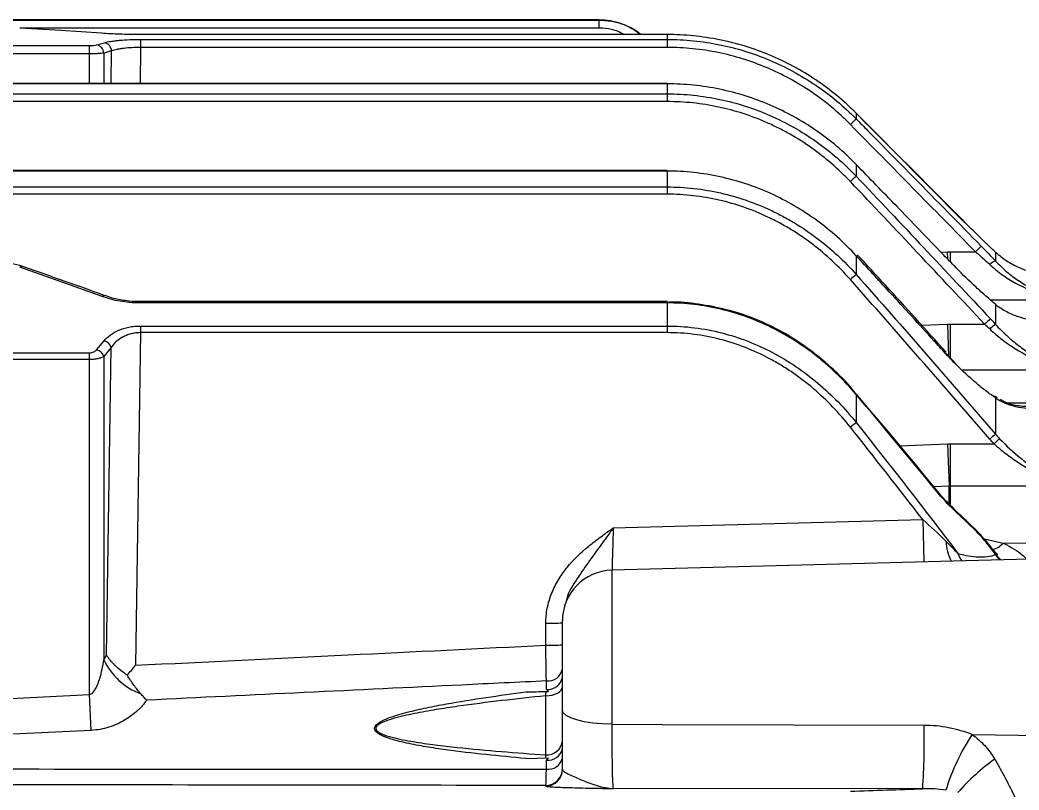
# Model space of a CAD drawing. Header units: inches. Extents: x -10.2 to 13.8, y -6.3 to 9.3.
# Drawn here: x 2.02 to 5.754, y 3.751 to 6.63 of the extents above; entities that cross this region are included whole.
import ezdxf

# ---------------------------------------------------------------- set-up
doc = ezdxf.new("R2010")
doc.units = ezdxf.units.IN
doc.header["$MEASUREMENT"] = 0

msp = doc.modelspace()

# ---------------------------------------------------------------- linework, layer by layer
at = {"color": 7, "linetype": 'Continuous', "lineweight": 25}
for p, q in [((4.185, 6.63), (0.4673, 6.63)), ((0.5246, 6.6297), (4.185, 6.6297)), ((4.185, 6.5995), (4.185, 6.63)), ((4.4384, 6.5756), (2.4652, 6.5756)), ((2.4652, 6.5756), (2.4652, 6.5754)), ((4.4384, 6.5754), (2.4652, 6.5754)), ((4.4384, 6.5756), (4.4384, 6.5274)), ((2.3061, 6.5366), (2.335, 6.545)), ((2.4703, 6.5572), (4.4384, 6.5572)), ((2.4703, 6.5572), (2.4703, 6.5274)), ((1.6008, 6.534), (2.2792, 6.534)), ((2.2792, 6.5034), (1.6008, 6.5034)), ((2.2792, 6.3922), (2.2792, 6.534)), ((2.3618, 6.5144), (2.3329, 6.5061)), ((4.4384, 6.5274), (2.4703, 6.5274)), ((4.4384, 6.3922), (-4.4384, 6.3922)), ((4.4384, 6.391), (-4.4384, 6.391)), ((4.4384, 6.3922), (4.4384, 6.3248)), ((-4.4384, 6.3537), (4.4384, 6.3537)), ((4.4384, 6.3248), (-4.4384, 6.3248)), ((5.1456, 6.2812), (5.1455, 6.2811)), ((5.5444, 5.8795), (5.1455, 6.2811)), ((5.1455, 6.2811), (5.1455, 6.2599)), ((5.1455, 6.0895), (5.1455, 6.0457)), ((4.4384, 6.0675), (-4.4384, 6.0675)), ((4.4384, 6.0649), (-4.4384, 6.0649)), ((4.4384, 6.0675), (4.4384, 5.9784)), ((-4.4384, 6.0056), (4.4384, 6.0056)), ((4.4384, 5.9784), (-4.4384, 5.9784)), ((5.5447, 5.8798), (5.5446, 5.8796)), ((5.4972, 5.7633), (5.591, 5.7633)), ((5.6663, 5.762), (5.6663, 5.7284)), ((5.1455, 5.7485), (5.1455, 5.6782)), ((5.511, 5.712), (5.5106, 5.7115)), ((5.5194, 5.7035), (5.5111, 5.7121)), ((2.3379, 5.5986), (2.3374, 5.5988)), ((4.4384, 5.577), (2.4665, 5.577)), ((4.4384, 5.572), (2.4665, 5.572)), ((4.4384, 5.577), (4.4384, 5.4608)), ((5.6663, 5.5668), (5.6663, 5.4917)), ((5.4972, 5.4925), (5.6253, 5.4925)), ((2.4697, 5.4608), (2.4509, 4.217)), ((2.4697, 5.4857), (4.4384, 5.4857)), ((2.4697, 5.4857), (2.4697, 5.4608)), ((4.4384, 5.4608), (2.4697, 5.4608)), ((2.3061, 5.3966), (2.3337, 5.4306)), ((1.6008, 5.3854), (2.2792, 5.3854)), ((2.2792, 4.1072), (2.2792, 5.3854)), ((2.3606, 5.4052), (2.3329, 5.3713)), ((2.3432, 4.2547), (2.3606, 5.4052)), ((5.4788, 5.3857), (5.4788, 5.3857)), ((5.5098, 5.3535), (5.4818, 5.3825)), ((2.2792, 5.3602), (1.6008, 5.3602)), ((2.3329, 5.3713), (2.3329, 4.2377)), ((5.5095, 5.3532), (5.5096, 5.353)), ((5.5191, 5.3435), (5.5096, 5.3531)), ((5.1455, 5.2291), (5.1455, 5.1244)), ((5.6723, 5.2173), (5.662, 5.223)), ((5.6663, 5.2167), (5.6663, 5.0812)), ((5.4862, 5.0449), (5.4928, 4.8872)), ((5.4972, 4.8179), (5.4972, 5.0451)), ((5.4972, 5.0451), (5.6605, 5.0451)), ((5.844, 4.8873), (5.4972, 4.8873)), ((4.237, 4.7307), (5.3939, 4.762)), ((5.6663, 4.6314), (5.6663, 4.6309)), ((5.844, 4.6151), (4.232, 4.5729)), ((3.985, 4.292), (3.985, 4.3743)), ((4.047, 4.0497), (4.047, 4.3829)), ((2.3329, 4.2377), (2.3432, 4.2547)), ((3.9872, 4.1271), (3.9872, 4.1585)), ((3.9107, 4.1174), (3.9949, 4.1195)), ((1.6008, 4.0738), (2.2792, 4.1072)), ((2.2858, 3.9737), (2.2792, 4.1072)), ((3.985, 3.8822), (3.985, 4.1031)), ((5.579, 3.9585), (5.844, 3.9544)), ((3.9107, 3.8686), (3.9949, 3.8707)), ((3.9872, 3.8283), (3.9872, 3.8622)), ((3.985, 3.7655), (3.985, 3.7677)), ((5.3939, 3.7554), (4.237, 3.7562))]:
    msp.add_line(p, q, dxfattribs=at)
at = {"color": 8, "linetype": 'Continuous', "lineweight": 25}
for p, q in [((4.185, 6.5995), (2.0206, 6.5995)), ((2.3329, 6.5061), (2.3329, 6.3922)), ((2.36, 6.3922), (2.3618, 6.5144)), ((2.4703, 6.5274), (2.4683, 6.3922)), ((5.4618, 5.7622), (5.4862, 5.7631)), ((5.4872, 5.7357), (5.4862, 5.7631)), ((5.4972, 5.7248), (5.4972, 5.7633)), ((2.4665, 5.577), (2.4665, 5.572)), ((5.844, 5.5823), (5.648, 5.5823)), ((5.39, 5.4887), (5.4862, 5.4923)), ((5.4862, 5.4923), (5.4908, 5.3718)), ((5.4972, 5.3658), (5.4972, 5.4925)), ((5.844, 5.3203), (5.5425, 5.3203)), ((5.7109, 5.1989), (5.844, 5.1989)), ((5.3076, 5.0374), (5.4862, 5.0449)), ((5.4928, 4.8872), (5.435, 4.8848)), ((5.4928, 4.8221), (5.4928, 4.8872)), ((5.3939, 4.762), (5.3983, 4.6034)), ((5.6233, 4.6896), (5.6951, 4.6735)), ((4.232, 4.5729), (4.232, 3.9966))]:
    msp.add_line(p, q, dxfattribs=at)
at = {"color": 7, "linetype": 'Continuous', "lineweight": 25, "flags": 128}
for points in [[(2.3246, 6.5801), (2.1721, 6.5904), (2.0195, 6.5996)], [(5.1464, 5.7496), (5.1464, 5.7495), (5.1455, 5.7485)], [(2.3267, 5.5959), (2.1739, 5.6513), (2.0195, 5.7052)], [(5.5194, 5.7035), (5.5194, 5.7034), (5.5191, 5.7028)], [(5.5191, 5.3435), (5.5194, 5.343), (5.5191, 5.3412)], [(5.1473, 5.231), (5.1471, 5.2306), (5.1455, 5.2291)], [(5.6951, 4.6735), (5.7939, 4.6751), (5.844, 4.6759)], [(3.985, 4.1031), (3.9971, 4.1037), (4.0087, 4.1057), (4.0194, 4.1088), (4.0288, 4.113), (4.0366, 4.1181), (4.0423, 4.1239), (4.0458, 4.1303), (4.047, 4.1368)], [(4.232, 3.9966), (4.1957, 3.9979), (4.1609, 4.001), (4.1289, 4.006), (4.1009, 4.0126), (4.078, 4.0206), (4.061, 4.0297), (4.0505, 4.0395), (4.047, 4.0497)], [(4.232, 3.9966), (4.4229, 3.9961), (5.3989, 3.9936)], [(2.2858, 3.9737), (1.9102, 3.9555), (1.6074, 3.9409)]]:
    msp.add_lwpolyline(points, dxfattribs=at)
at = {"color": 8, "linetype": 'Continuous', "lineweight": 25, "flags": 128}
for points in [[(5.4788, 5.3857), (5.4787, 5.3856), (5.4777, 5.3845)], [(5.5096, 5.353), (5.5098, 5.3526), (5.5094, 5.351)], [(5.4469, 4.8705), (5.4466, 4.8701), (5.4449, 4.8685)], [(5.5107, 4.8017), (5.5108, 4.8017), (5.5115, 4.7998), (5.5112, 4.797)], [(5.5412, 4.6071), (5.5364, 4.6144), (5.5256, 4.6351)], [(5.6826, 4.6108), (5.6793, 4.6144), (5.6663, 4.6309)], [(5.683, 4.6109), (5.6798, 4.6144), (5.6668, 4.6308)], [(5.6856, 4.6109), (5.6808, 4.6159), (5.6672, 4.6318)]]:
    msp.add_lwpolyline(points, dxfattribs=at)
at = {"color": 7, "linetype": 'Continuous', "lineweight": 25}
for centre, radius, start, end in [((4.185, 6.38), 0.25, 51.4878, 90), ((2.3008, 6.505), 0.0321, 1.9492, 80.6426), ((2.3299, 6.5134), 0.0319, 1.6803, 80.8391), ((5.4894, 5.8763), 0.5152, 131.8732, 135.2375), ((5.5481, 5.5846), 0.6121, 131.1285, 133.9125), ((5.9632, 5.3928), 0.5251, 131.8346, 135.1312), ((5.6763, 5.6865), 0.043, 103.4041, 137.8248), ((5.5925, 5.1356), 0.703, 129.485, 131.8404), ((6.06, 5.0357), 0.6306, 130.8831, 133.5732), ((5.7336, 5.3822), 0.1286, 121.5736, 133.956), ((2.3232, 5.3926), 0.0395, 18.7062, 74.4842), ((2.2954, 5.3584), 0.0396, 19.0849, 74.4654), ((5.6549, 5.2128), 0.012, 18.801, 55.5271), ((5.6125, 4.4965), 0.7825, 126.6405, 128.668), ((6.1223, 4.5139), 0.7279, 128.791, 131.0407), ((6.2069, 4.4806), 0.7856, 132.0024, 134.0681), ((5.675, 4.6122), 0.021, 111.7588, 114.387), ((4.237, 4.3829), 0.19, 91.5, 180), ((4.0005, 4.9677), 0.5935, 268.5046, 274.4944), ((4.0005, 4.8853), 0.5935, 268.5046, 274.4944), ((2.5595, 4.3451), 0.2508, 205.3524, 249.3694), ((3.9927, 4.2133), 0.0551, 264.2329, 350.3707), ((3.9928, 4.1818), 0.055, 264.0798, 350.1055), ((2.906, 3.9259), 2.4938, 356.078, 1.5555), ((6.2527, 3.5119), 0.8083, 146.4573, 162.8239), ((3.9896, 3.9397), 0.0577, 265.4323, 354.5525), ((3.9939, 3.916), 0.0543, 262.8232, 347.7405), ((3.9941, 3.8821), 0.0542, 262.6679, 347.4212), ((6.1471, 3.1932), 0.829, 125.7297, 138.5628), ((3.985, 3.8296), 0.062, 269.9902, 359.9902), ((3.985, 3.8275), 0.062, 269.9902, 359.9902)]:
    msp.add_arc(centre, radius, start, end, dxfattribs=at)
at = {"color": 8, "linetype": 'Continuous', "lineweight": 25}
for centre, radius, start, end in [((2.0269, 5.6976), 0.0106, 75.4991, 134.2), ((2.3346, 5.5882), 0.011, 75.2312, 135.5436), ((5.6726, 4.6923), 0.1925, 183.336, 206.6245), ((5.6303, 4.7367), 0.0905, 286.2509, 315.7166)]:
    msp.add_arc(centre, radius, start, end, dxfattribs=at)
for points, knots in [([(4.185, 6.6297), (4.2025, 6.6285), (4.2479, 6.6256), (4.3013, 6.6049), (4.3311, 6.5816), (4.3389, 6.5756)], [0, 0, 0, 0, 0.316538, 0.822669, 1, 1, 1, 1]), ([(4.2785, 6.5756), (4.2629, 6.5832), (4.2333, 6.5975), (4.2005, 6.5988), (4.185, 6.5995)], [0, 0, 0, 0, 0.527934, 1, 1, 1, 1]), ([(4.237, 4.7307), (4.2369, 4.7306), (4.2363, 4.7298), (4.235, 4.7279), (4.2319, 4.7236), (4.2246, 4.7134), (4.2105, 4.6937), (4.1658, 4.6321), (4.1107, 4.5569), (4.0645, 4.4821), (4.0596, 4.451), (4.0592, 4.4483)], [0, 0, 0, 0, 0.001626, 0.008564, 0.020277, 0.048265, 0.118905, 0.234283, 0.720679, 0.97579, 1, 1, 1, 1]), ([(4.237, 4.7307), (4.2365, 4.7139), (4.2355, 4.676), (4.234, 4.6234), (4.233, 4.5859), (4.2327, 4.5753), (4.2326, 4.5729)], [0, 0, 0, 0, 0.257701, 0.582144, 0.906417, 1, 1, 1, 1]), ([(5.6951, 4.6735), (5.6961, 4.673), (5.7238, 4.6597), (5.7596, 4.6381), (5.7781, 4.619), (5.7835, 4.6135)], [0, 0, 0, 0, 0.025565, 0.716605, 1, 1, 1, 1]), ([(5.6672, 4.6318), (5.6671, 4.6325), (5.6666, 4.6349), (5.6628, 4.6412), (5.6586, 4.6464), (5.6561, 4.6494)], [0, 0, 0, 0, 0.1390383, 0.495835, 1, 1, 1, 1])]:
    msp.add_open_spline(points, degree=3, knots=knots, dxfattribs=at)
at = {"color": 7, "linetype": 'Continuous', "lineweight": 25}
for points, knots in [([(2.4652, 6.5754), (2.4404, 6.5754), (2.4162, 6.5758), (2.3808, 6.577), (2.369, 6.5775), (2.3463, 6.5787), (2.3352, 6.5794), (2.3246, 6.5801)], [0, 0, 0, 0, 0.5, 0.5, 0.75, 0.75, 1, 1, 1, 1]), ([(5.1455, 6.2811), (5.1223, 6.3044), (5.098, 6.3265), (5.0472, 6.3684), (5.0209, 6.388), (4.9397, 6.4425), (4.8825, 6.4732), (4.7921, 6.511), (4.7611, 6.5222), (4.6983, 6.5414), (4.6665, 6.5494), (4.6021, 6.5624), (4.5695, 6.5672), (4.5041, 6.5737), (4.4713, 6.5754), (4.4384, 6.5754)], [0, 0, 0, 0, 0.125, 0.125, 0.25, 0.25, 0.5, 0.5, 0.625, 0.625, 0.75, 0.75, 0.875, 0.875, 1, 1, 1, 1]), ([(2.2792, 6.534), (2.282, 6.534), (2.2846, 6.534), (2.2899, 6.5343), (2.2924, 6.5345), (2.2994, 6.5352), (2.3033, 6.5358), (2.3061, 6.5366)], [0, 0, 0, 0, 0.25, 0.25, 0.5, 0.5, 1, 1, 1, 1]), ([(2.335, 6.545), (2.3418, 6.5469), (2.35, 6.5486), (2.3644, 6.5509), (2.3696, 6.5516), (2.3804, 6.5529), (2.3861, 6.5535), (2.4037, 6.5551), (2.4166, 6.5559), (2.4429, 6.557), (2.4565, 6.5572), (2.4703, 6.5572)], [0, 0, 0, 0, 0.25, 0.25, 0.375, 0.375, 0.5, 0.5, 0.75, 0.75, 1, 1, 1, 1]), ([(4.4384, 6.5572), (4.4714, 6.5572), (4.5043, 6.5556), (4.5699, 6.549), (4.6024, 6.544), (4.6984, 6.5246), (4.7605, 6.5054), (4.851, 6.4674), (4.8809, 6.4531), (4.9387, 6.4217), (4.9668, 6.4047), (5.0212, 6.3677), (5.0476, 6.3478), (5.0981, 6.3057), (5.1223, 6.2834), (5.1455, 6.2599)], [0, 0, 0, 0, 0.125, 0.125, 0.25, 0.25, 0.5, 0.5, 0.625, 0.625, 0.75, 0.75, 0.875, 0.875, 1, 1, 1, 1]), ([(2.3329, 6.5061), (2.3302, 6.5057), (2.3269, 6.5053), (2.3192, 6.5047), (2.3149, 6.5044), (2.3055, 6.5039), (2.3004, 6.5037), (2.29, 6.5035), (2.2847, 6.5034), (2.2792, 6.5034)], [0, 0, 0, 0, 0.25, 0.25, 0.5, 0.5, 0.75, 0.75, 1, 1, 1, 1]), ([(2.4703, 6.5274), (2.4592, 6.5273), (2.4483, 6.527), (2.4272, 6.5258), (2.4169, 6.5249), (2.4027, 6.5233), (2.3982, 6.5227), (2.3895, 6.5213), (2.3854, 6.5205), (2.3739, 6.5182), (2.3673, 6.5164), (2.3618, 6.5144)], [0, 0, 0, 0, 0.25, 0.25, 0.5, 0.5, 0.625, 0.625, 0.75, 0.75, 1, 1, 1, 1]), ([(5.1236, 6.2391), (5.0786, 6.2848), (5.0299, 6.3254), (4.9515, 6.3787), (4.9244, 6.3953), (4.8684, 6.4258), (4.8394, 6.4397), (4.7515, 6.4768), (4.6911, 6.4955), (4.5978, 6.5145), (4.5662, 6.5193), (4.5024, 6.5258), (4.4705, 6.5274), (4.4384, 6.5274)], [0, 0, 0, 0, 0.25, 0.25, 0.375, 0.375, 0.5, 0.5, 0.75, 0.75, 0.875, 0.875, 1, 1, 1, 1]), ([(5.1455, 6.0895), (5.1225, 6.1132), (5.0984, 6.1358), (5.048, 6.1784), (5.0217, 6.1985), (4.9407, 6.2543), (4.8837, 6.2859), (4.7933, 6.3247), (4.7622, 6.3362), (4.6993, 6.356), (4.6674, 6.3643), (4.6027, 6.3776), (4.57, 6.3827), (4.5044, 6.3894), (4.4715, 6.391), (4.4384, 6.391)], [0, 0, 0, 0, 0.125, 0.125, 0.25, 0.25, 0.5, 0.5, 0.625, 0.625, 0.75, 0.75, 0.875, 0.875, 1, 1, 1, 1]), ([(4.4384, 6.3537), (4.4716, 6.3537), (4.5047, 6.3519), (4.5707, 6.345), (4.6035, 6.3398), (4.7001, 6.3194), (4.7624, 6.2994), (4.8528, 6.2599), (4.8826, 6.245), (4.9404, 6.2124), (4.9683, 6.1947), (5.0225, 6.1564), (5.0487, 6.136), (5.0987, 6.0926), (5.1226, 6.0698), (5.1455, 6.0457)], [0, 0, 0, 0, 0.125, 0.125, 0.25, 0.25, 0.5, 0.5, 0.625, 0.625, 0.75, 0.75, 0.875, 0.875, 1, 1, 1, 1]), ([(5.1236, 6.0256), (5.0792, 6.0725), (5.031, 6.1143), (4.953, 6.1696), (4.9261, 6.1868), (4.8842, 6.2106), (4.8699, 6.2182), (4.8411, 6.2327), (4.8266, 6.2395), (4.7534, 6.2717), (4.6928, 6.2913), (4.599, 6.3112), (4.5671, 6.3163), (4.5029, 6.3231), (4.4707, 6.3248), (4.4384, 6.3248)], [0, 0, 0, 0, 0.25, 0.25, 0.375, 0.375, 0.4375, 0.4375, 0.5, 0.5, 0.75, 0.75, 0.875, 0.875, 1, 1, 1, 1]), ([(5.5446, 5.8798), (5.4516, 5.9735), (5.3186, 6.1073), (5.1854, 6.241), (5.1455, 6.2811)], [0, 0, 0, 0, 0.7, 1, 1, 1, 1]), ([(5.5446, 5.8796), (5.53, 5.8943), (5.5155, 5.9089), (5.5009, 5.9236), (5.4426, 5.9822), (5.3844, 6.0408), (5.3261, 6.0995), (5.2659, 6.16), (5.2057, 6.2205), (5.1455, 6.2811)], [0, 0, 0, 0, 0.0015748, 0.0015748, 0.0015748, 0.007874, 0.007874, 0.007874, 0.01438061, 0.01438061, 0.01438061, 0.01438061]), ([(5.1455, 6.2599), (5.16, 6.2452), (5.1745, 6.2305), (5.189, 6.2157), (5.2469, 6.1568), (5.3049, 6.0979), (5.3628, 6.0389), (5.4462, 5.954), (5.5296, 5.869), (5.613, 5.784)], [0, 0, 0, 0, 0.0015748, 0.0015748, 0.0015748, 0.007874, 0.007874, 0.007874, 0.01694689, 0.01694689, 0.01694689, 0.01694689]), ([(5.5106, 5.7115), (5.4963, 5.7264), (5.482, 5.7412), (5.4676, 5.7561), (5.4102, 5.8156), (5.3528, 5.8751), (5.2954, 5.9345), (5.2455, 5.9862), (5.1955, 6.0379), (5.1455, 6.0895)], [0, 0, 0, 0, 0.0015748, 0.0015748, 0.0015748, 0.007874, 0.007874, 0.007874, 0.01335208, 0.01335208, 0.01335208, 0.01335208]), ([(5.1455, 5.7485), (5.1229, 5.7731), (5.0992, 5.7964), (5.0495, 5.8407), (5.0234, 5.8617), (4.9429, 5.9203), (4.886, 5.9535), (4.7957, 5.9944), (4.7647, 6.0066), (4.7014, 6.0276), (4.6692, 6.0364), (4.604, 6.0506), (4.5711, 6.056), (4.505, 6.0631), (4.4718, 6.0649), (4.4384, 6.0649)], [0, 0, 0, 0, 0.125, 0.125, 0.25, 0.25, 0.5, 0.5, 0.625, 0.625, 0.75, 0.75, 0.875, 0.875, 1, 1, 1, 1]), ([(4.4384, 6.0056), (4.4721, 6.0056), (4.5056, 6.0038), (4.5723, 5.9962), (4.6056, 5.9906), (4.7032, 5.9685), (4.7658, 5.9468), (4.8412, 5.9115), (4.8561, 5.904), (4.8856, 5.8882), (4.9003, 5.8798), (4.9434, 5.8537), (4.9712, 5.8349), (5.0517, 5.774), (5.1008, 5.7285), (5.1455, 5.6782)], [0, 0, 0, 0, 0.125, 0.125, 0.25, 0.25, 0.5, 0.5, 0.5625, 0.5625, 0.625, 0.625, 0.75, 0.75, 1, 1, 1, 1]), ([(5.1236, 5.6594), (5.0802, 5.7084), (5.0329, 5.7525), (4.9558, 5.8112), (4.9291, 5.8295), (4.8874, 5.855), (4.8732, 5.8632), (4.8445, 5.8787), (4.83, 5.886), (4.7568, 5.9206), (4.696, 5.9419), (4.6011, 5.9636), (4.5687, 5.9692), (4.5038, 5.9765), (4.4711, 5.9784), (4.4384, 5.9784)], [0, 0, 0, 0, 0.25, 0.25, 0.375, 0.375, 0.4375, 0.4375, 0.5, 0.5, 0.75, 0.75, 0.875, 0.875, 1, 1, 1, 1]), ([(5.6663, 5.762), (5.6565, 5.7711), (5.6465, 5.7804), (5.6263, 5.7995), (5.6162, 5.8092), (5.5858, 5.8386), (5.5653, 5.8588), (5.5446, 5.8796)], [0, 0, 0, 0, 0.25, 0.25, 0.5, 0.5, 1, 1, 1, 1]), ([(5.4812, 5.3879), (5.406, 5.4715), (5.2961, 5.5936), (5.1846, 5.7143), (5.1494, 5.7524)], [0, 0, 0, 0, 0.684252, 1, 1, 1, 1]), ([(5.6663, 5.762), (5.6798, 5.7497), (5.6936, 5.739), (5.7222, 5.7203), (5.7369, 5.7123), (5.767, 5.6986), (5.7823, 5.6929), (5.813, 5.6839), (5.8284, 5.6804), (5.844, 5.678)], [0, 0, 0, 0, 0.25, 0.25, 0.5, 0.5, 0.75, 0.75, 1, 1, 1, 1]), ([(2.0295, 5.7078), (2.0292, 5.7079), (2.0158, 5.7133), (1.9852, 5.7196), (1.9384, 5.7235), (1.8929, 5.719), (1.863, 5.7134), (1.8507, 5.7079), (1.8505, 5.7078)], [0, 0, 0, 0, 0.00592, 0.261749, 0.509689, 0.752492, 0.994959, 1, 1, 1, 1]), ([(5.4777, 5.3845), (5.4639, 5.3998), (5.45, 5.4151), (5.4361, 5.4304), (5.3805, 5.4916), (5.3248, 5.5527), (5.269, 5.6137), (5.2279, 5.6587), (5.1867, 5.7036), (5.1455, 5.7485)], [0, 0, 0, 0, 0.0015748, 0.0015748, 0.0015748, 0.00787401, 0.00787401, 0.00787401, 0.0125202, 0.0125202, 0.0125202, 0.0125202]), ([(5.6444, 5.7154), (5.6595, 5.7015), (5.6752, 5.6889), (5.7074, 5.6659), (5.7239, 5.6556), (5.7747, 5.6274), (5.8091, 5.613), (5.844, 5.6021)], [0, 0, 0, 0, 0.25, 0.25, 0.5, 0.5, 1, 1, 1, 1]), ([(5.6663, 5.7284), (5.6798, 5.7139), (5.6936, 5.7007), (5.7222, 5.6765), (5.7369, 5.6655), (5.767, 5.6454), (5.7823, 5.6363), (5.813, 5.6204), (5.8284, 5.6134), (5.844, 5.6073)], [0, 0, 0, 0, 0.25, 0.25, 0.5, 0.5, 0.75, 0.75, 1, 1, 1, 1]), ([(2.3374, 5.5988), (2.3119, 5.6081), (2.2096, 5.6455), (2.1068, 5.6811), (2.0295, 5.7079)], [0, 0, 0, 0, 0.248759, 1, 1, 1, 1]), ([(5.6663, 5.5668), (5.6545, 5.5764), (5.6424, 5.5866), (5.6179, 5.608), (5.6055, 5.6192), (5.5685, 5.6534), (5.5438, 5.6774), (5.5191, 5.7028)], [0, 0, 0, 0, 0.25, 0.25, 0.5, 0.5, 1, 1, 1, 1]), ([(2.4665, 5.572), (2.4415, 5.572), (2.4171, 5.5741), (2.3816, 5.5802), (2.37, 5.5828), (2.3477, 5.5887), (2.337, 5.5921), (2.3267, 5.5959)], [0, 0, 0, 0, 0.5, 0.5, 0.75, 0.75, 1, 1, 1, 1]), ([(2.4665, 5.5771), (2.4652, 5.577), (2.4471, 5.5765), (2.4118, 5.5799), (2.3691, 5.5877), (2.3467, 5.5961), (2.3381, 5.5994)], [0, 0, 0, 0, 0.0263745, 0.3954695, 0.7675822, 1, 1, 1, 1]), ([(5.1455, 5.2291), (5.1016, 5.281), (5.0533, 5.3282), (4.9737, 5.3916), (4.9461, 5.4113), (4.8895, 5.4475), (4.8603, 5.464), (4.8001, 5.4939), (4.7692, 5.5072), (4.7053, 5.5305), (4.6728, 5.5403), (4.6067, 5.5561), (4.5733, 5.5621), (4.5062, 5.57), (4.4724, 5.572), (4.4384, 5.572)], [0, 0, 0, 0, 0.25, 0.25, 0.375, 0.375, 0.5, 0.5, 0.625, 0.625, 0.75, 0.75, 0.875, 0.875, 1, 1, 1, 1]), ([(5.1431, 5.2339), (5.1393, 5.2388), (5.1116, 5.2746), (5.0514, 5.3328), (4.9635, 5.4056), (4.8699, 5.4653), (4.7728, 5.5115), (4.6726, 5.5455), (4.5695, 5.5665), (4.4907, 5.5761), (4.4469, 5.5745), (4.4385, 5.5741)], [0, 0, 0, 0, 0.023006, 0.168133, 0.309042, 0.446232, 0.57853, 0.707254, 0.837521, 0.968582, 1, 1, 1, 1]), ([(5.6663, 5.5668), (5.6798, 5.556), (5.6936, 5.547), (5.7222, 5.5318), (5.7369, 5.5256), (5.767, 5.5157), (5.7823, 5.512), (5.813, 5.5068), (5.8284, 5.5053), (5.844, 5.5049)], [0, 0, 0, 0, 0.25, 0.25, 0.5, 0.5, 0.75, 0.75, 1, 1, 1, 1]), ([(5.6663, 5.4917), (5.6798, 5.4767), (5.6936, 5.4627), (5.7222, 5.4365), (5.7369, 5.4243), (5.767, 5.4016), (5.7823, 5.3911), (5.813, 5.3721), (5.8284, 5.3635), (5.844, 5.3558)], [0, 0, 0, 0, 0.25, 0.25, 0.5, 0.5, 0.75, 0.75, 1, 1, 1, 1]), ([(2.3337, 5.4306), (2.34, 5.4383), (2.3476, 5.4454), (2.3656, 5.4586), (2.3762, 5.4646), (2.3937, 5.4721), (2.3998, 5.4744), (2.4128, 5.4784), (2.4196, 5.4801), (2.4334, 5.4828), (2.4404, 5.4839), (2.4548, 5.4853), (2.4623, 5.4857), (2.4697, 5.4857)], [0, 0, 0, 0, 0.25, 0.25, 0.5, 0.5, 0.625, 0.625, 0.75, 0.75, 0.875, 0.875, 1, 1, 1, 1]), ([(2.4697, 5.4608), (2.4636, 5.4608), (2.4574, 5.4604), (2.4455, 5.4588), (2.4397, 5.4577), (2.4283, 5.4547), (2.4228, 5.4529), (2.4124, 5.4487), (2.4075, 5.4463), (2.3936, 5.4387), (2.3853, 5.4326), (2.3713, 5.4196), (2.3655, 5.4126), (2.3606, 5.4052)], [0, 0, 0, 0, 0.125, 0.125, 0.25, 0.25, 0.375, 0.375, 0.5, 0.5, 0.75, 0.75, 1, 1, 1, 1]), ([(4.4384, 5.4857), (4.4729, 5.4857), (4.5072, 5.4835), (4.5753, 5.4749), (4.6094, 5.4684), (4.7088, 5.4431), (4.7719, 5.4185), (4.8622, 5.371), (4.8917, 5.3534), (4.9487, 5.3148), (4.9762, 5.2939), (5.0549, 5.2274), (5.1024, 5.1781), (5.1455, 5.1244)], [0, 0, 0, 0, 0.125, 0.125, 0.25, 0.25, 0.5, 0.5, 0.625, 0.625, 0.75, 0.75, 1, 1, 1, 1]), ([(5.1236, 5.1075), (5.082, 5.1599), (5.0362, 5.2079), (4.9607, 5.2724), (4.9343, 5.2927), (4.893, 5.321), (4.8789, 5.3301), (4.8504, 5.3475), (4.836, 5.3557), (4.7629, 5.3946), (4.7016, 5.4188), (4.6048, 5.4438), (4.5717, 5.4502), (4.5054, 5.4587), (4.472, 5.4608), (4.4384, 5.4608)], [0, 0, 0, 0, 0.25, 0.25, 0.375, 0.375, 0.4375, 0.4375, 0.5, 0.5, 0.75, 0.75, 0.875, 0.875, 1, 1, 1, 1]), ([(5.6444, 5.4747), (5.6595, 5.4603), (5.6752, 5.447), (5.7074, 5.4224), (5.7239, 5.411), (5.7747, 5.3794), (5.8091, 5.3622), (5.844, 5.3484)], [0, 0, 0, 0, 0.25, 0.25, 0.5, 0.5, 1, 1, 1, 1]), ([(2.2792, 5.3854), (2.2851, 5.3854), (2.2908, 5.3867), (2.2977, 5.3897), (2.2998, 5.3909), (2.3033, 5.3936), (2.3048, 5.395), (2.3061, 5.3966)], [0, 0, 0, 0, 0.5, 0.5, 0.75, 0.75, 1, 1, 1, 1]), ([(5.4818, 5.3825), (5.4815, 5.3827), (5.4805, 5.3838), (5.4795, 5.3849), (5.4788, 5.3858)], [0, 0, 0, 0, 0.2488081, 1, 1, 1, 1]), ([(2.3329, 5.3713), (2.3302, 5.3697), (2.327, 5.3682), (2.3196, 5.3655), (2.3152, 5.3643), (2.3059, 5.3623), (2.3008, 5.3615), (2.2903, 5.3605), (2.2848, 5.3602), (2.2792, 5.3602)], [0, 0, 0, 0, 0.25, 0.25, 0.5, 0.5, 0.75, 0.75, 1, 1, 1, 1]), ([(5.6663, 5.2167), (5.6545, 5.2247), (5.6424, 5.2335), (5.6179, 5.2523), (5.6055, 5.2623), (5.5685, 5.2937), (5.5438, 5.3165), (5.5191, 5.3412)], [0, 0, 0, 0, 0.25, 0.25, 0.5, 0.5, 1, 1, 1, 1]), ([(5.4469, 4.8705), (5.4463, 4.8712), (5.348, 4.9927), (5.247, 5.1119), (5.1466, 5.2304)], [0, 0, 0, 0, 0.005819, 1, 1, 1, 1]), ([(5.6663, 5.2167), (5.6798, 5.2078), (5.6936, 5.2008), (5.7222, 5.1896), (5.7369, 5.1855), (5.767, 5.1798), (5.7823, 5.1782), (5.813, 5.1772), (5.8284, 5.1778), (5.844, 5.1794)], [0, 0, 0, 0, 0.25, 0.25, 0.5, 0.5, 0.75, 0.75, 1, 1, 1, 1]), ([(5.8003, 5.183), (5.7826, 5.1839), (5.7474, 5.1858), (5.7087, 5.1963), (5.689, 5.2078), (5.6843, 5.2106)], [0, 0, 0, 0, 0.435993, 0.866431, 1, 1, 1, 1]), ([(5.6605, 5.0451), (5.6748, 5.0323), (5.6893, 5.0203), (5.719, 4.9976), (5.7342, 4.9868), (5.7651, 4.9665), (5.7808, 4.9569), (5.8123, 4.9392), (5.8281, 4.931), (5.844, 4.9235)], [0, 0, 0, 0, 0.25, 0.25, 0.5, 0.5, 0.75, 0.75, 1, 1, 1, 1]), ([(5.6812, 5.0644), (5.7064, 5.0376), (5.7328, 5.0135), (5.7738, 4.9805), (5.7878, 4.97), (5.8158, 4.9505), (5.8299, 4.9414), (5.844, 4.9329)], [0, 0, 0, 0, 0.5, 0.5, 0.75, 0.75, 1, 1, 1, 1]), ([(5.5109, 4.8025), (5.5014, 4.8114), (5.4793, 4.8323), (5.4587, 4.8567), (5.447, 4.8706)], [0, 0, 0, 0, 0.428248, 1, 1, 1, 1]), ([(5.6561, 4.6494), (5.6516, 4.6556), (5.6358, 4.6772), (5.6044, 4.7117), (5.5602, 4.7557), (5.5283, 4.7843), (5.5108, 4.8016), (5.5107, 4.8017)], [0, 0, 0, 0, 0.106385, 0.372803, 0.64698, 0.997904, 1, 1, 1, 1]), ([(5.6663, 4.6314), (5.6605, 4.6394), (5.6547, 4.6473), (5.6426, 4.6629), (5.6364, 4.6706), (5.6177, 4.6931), (5.6048, 4.7072), (5.5654, 4.7474), (5.538, 4.7713), (5.5112, 4.797)], [0, 0, 0, 0, 0.125, 0.125, 0.25, 0.25, 0.5, 0.5, 1, 1, 1, 1]), ([(3.985, 4.3743), (3.985, 4.3935), (3.9869, 4.4124), (3.9924, 4.4402), (3.9947, 4.4494), (4.0001, 4.4676), (4.0032, 4.4767), (4.0138, 4.5033), (4.0223, 4.5203), (4.0418, 4.5529), (4.0529, 4.5685), (4.0889, 4.6128), (4.1163, 4.6387), (4.1602, 4.6747), (4.1753, 4.6863), (4.1983, 4.7031), (4.206, 4.7087), (4.2215, 4.7198), (4.2293, 4.7253), (4.237, 4.7307)], [0, 0, 0, 0, 0.125, 0.125, 0.1875, 0.1875, 0.25, 0.25, 0.375, 0.375, 0.5, 0.5, 0.75, 0.75, 0.875, 0.875, 0.9375, 0.9375, 1, 1, 1, 1]), ([(5.4805, 4.6811), (5.4881, 4.6735), (5.4957, 4.6658), (5.5107, 4.6505), (5.5182, 4.6428), (5.5256, 4.6351)], [0, 0, 0, 0, 0.5, 0.5, 1, 1, 1, 1]), ([(5.5256, 4.6351), (5.5529, 4.6278), (5.5785, 4.6233), (5.614, 4.6218), (5.6254, 4.6222), (5.6469, 4.6249), (5.657, 4.6273), (5.6663, 4.6309)], [0, 0, 0, 0, 0.5, 0.5, 0.75, 0.75, 1, 1, 1, 1]), ([(5.6748, 4.6303), (5.6748, 4.6303), (5.6757, 4.6298), (5.6728, 4.6318), (5.6657, 4.6382), (5.6591, 4.6469), (5.6557, 4.6513)], [0, 0, 0, 0, 0.000337, 0.308508, 0.644408, 1, 1, 1, 1]), ([(5.6668, 4.6308), (5.6669, 4.6308), (5.667, 4.6308), (5.6671, 4.6309), (5.6672, 4.631), (5.6672, 4.6312), (5.6672, 4.6314), (5.6672, 4.6315), (5.6672, 4.6316), (5.6672, 4.6318)], [0, 0, 0, 0, 0.00002203897, 0.00002203897, 0.00002203897, 0.00004890521, 0.00004890521, 0.00004890521, 0.00006610353, 0.00006610353, 0.00006610353, 0.00006610353]), ([(2.4509, 4.217), (2.7154, 4.23), (2.98, 4.243), (3.2445, 4.2559), (3.4913, 4.2679), (3.7382, 4.28), (3.985, 4.292)], [0, 0, 0, 0, 0.02018082, 0.02018082, 0.02018082, 0.03901211, 0.03901211, 0.03901211, 0.03901211]), ([(3.9872, 4.1585), (3.987, 4.167), (3.9869, 4.1764), (3.9865, 4.1966), (3.9864, 4.2076), (3.986, 4.2305), (3.9858, 4.2423), (3.9854, 4.2667), (3.9852, 4.2793), (3.985, 4.292)], [0, 0, 0, 0, 0.25, 0.25, 0.5, 0.5, 0.75, 0.75, 1, 1, 1, 1]), ([(2.2792, 4.1072), (2.2823, 4.1078), (2.2852, 4.1093), (2.2902, 4.1131), (2.2924, 4.1154), (2.2984, 4.1225), (2.3015, 4.1278), (2.3071, 4.1387), (2.3095, 4.1443), (2.3139, 4.1557), (2.3158, 4.1614), (2.3211, 4.1787), (2.324, 4.1904), (2.329, 4.2139), (2.3311, 4.2258), (2.3329, 4.2377)], [0, 0, 0, 0, 0.0625, 0.0625, 0.125, 0.125, 0.25, 0.25, 0.375, 0.375, 0.5, 0.5, 0.75, 0.75, 1, 1, 1, 1]), ([(2.4208, 4.1793), (2.4039, 4.1911), (2.3888, 4.2032), (2.3688, 4.2224), (2.3628, 4.2288), (2.3547, 4.2384), (2.3522, 4.2417), (2.3474, 4.2482), (2.3452, 4.2515), (2.3432, 4.2547)], [0, 0, 0, 0, 0.5, 0.5, 0.75, 0.75, 0.875, 0.875, 1, 1, 1, 1]), ([(2.4208, 4.1793), (2.4257, 4.1855), (2.4307, 4.1917), (2.4408, 4.2044), (2.4459, 4.2107), (2.4509, 4.217)], [0, 0, 0, 0, 0.5, 0.5, 1, 1, 1, 1]), ([(2.4712, 4.1104), (2.4623, 4.1204), (2.4537, 4.1312), (2.4369, 4.1541), (2.4287, 4.1663), (2.4208, 4.1793)], [0, 0, 0, 0, 0.5, 0.5, 1, 1, 1, 1]), ([(3.9872, 4.1585), (3.8819, 4.1534), (3.7767, 4.1484), (3.6714, 4.1433), (3.2787, 4.1245), (2.886, 4.1056), (2.4932, 4.0866)], [0.00152158, 0.00152158, 0.00152158, 0.00152158, 0.0095504, 0.0095504, 0.0095504, 0.03951167, 0.03951167, 0.03951167, 0.03951167]), ([(2.4932, 4.0866), (2.4896, 4.0902), (2.4859, 4.0941), (2.4786, 4.102), (2.4749, 4.1061), (2.4712, 4.1104)], [0, 0, 0, 0, 0.5, 0.5, 1, 1, 1, 1]), ([(3.9107, 3.8686), (3.8606, 3.873), (3.8105, 3.8778), (3.7107, 3.8884), (3.6609, 3.8942), (3.5866, 3.9045), (3.5619, 3.9082), (3.5129, 3.9164), (3.4885, 3.9209), (3.4526, 3.9288), (3.4407, 3.9316), (3.4172, 3.9378), (3.4056, 3.9412), (3.3886, 3.9472), (3.383, 3.9493), (3.3723, 3.954), (3.3672, 3.9566), (3.3576, 3.9624), (3.3532, 3.9657), (3.3483, 3.9715), (3.3469, 3.9736), (3.3453, 3.9779), (3.3449, 3.9802), (3.3454, 3.9848), (3.3463, 3.987), (3.3488, 3.9913), (3.3504, 3.9933), (3.3561, 3.999), (3.3608, 4.0023), (3.3755, 4.0111), (3.3863, 4.0158), (3.4086, 4.0243), (3.4201, 4.0281), (3.4436, 4.0352), (3.4554, 4.0385), (3.4913, 4.0477), (3.5155, 4.0532), (3.5642, 4.0634), (3.5887, 4.0681), (3.6625, 4.0814), (3.712, 4.0893), (3.8112, 4.104), (3.8609, 4.1109), (3.9107, 4.1174)], [0, 0, 0, 0, 0.125, 0.125, 0.25, 0.25, 0.3125, 0.3125, 0.375, 0.375, 0.40625, 0.40625, 0.4375, 0.4375, 0.453125, 0.453125, 0.46875, 0.46875, 0.484375, 0.484375, 0.492188, 0.492188, 0.5, 0.5, 0.507813, 0.507813, 0.515625, 0.515625, 0.53125, 0.53125, 0.5625, 0.5625, 0.59375, 0.59375, 0.625, 0.625, 0.6875, 0.6875, 0.75, 0.75, 0.875, 0.875, 1, 1, 1, 1]), ([(2.4932, 4.0866), (2.483, 4.0724), (2.4712, 4.0589), (2.4506, 4.04), (2.4433, 4.0339), (2.4276, 4.0222), (2.4192, 4.0165), (2.4015, 4.0061), (2.3922, 4.0013), (2.3728, 3.9926), (2.3625, 3.9887), (2.3308, 3.9789), (2.3087, 3.9748), (2.2858, 3.9737)], [0, 0, 0, 0, 0.25, 0.25, 0.375, 0.375, 0.5, 0.5, 0.625, 0.625, 0.75, 0.75, 1, 1, 1, 1]), ([(3.985, 4.1031), (3.9301, 4.0974), (3.8752, 4.0913), (3.7656, 4.0783), (3.711, 4.0714), (3.6292, 4.0597), (3.602, 4.0556), (3.5479, 4.0467), (3.5208, 4.0419), (3.4807, 4.0338), (3.4673, 4.031), (3.4408, 4.0248), (3.4277, 4.0215), (3.402, 4.014), (3.3893, 4.01), (3.3715, 4.0022), (3.3656, 3.9993), (3.3579, 3.9941), (3.3556, 3.9922), (3.3517, 3.9879), (3.3502, 3.9855), (3.3492, 3.9806), (3.3497, 3.978), (3.3522, 3.9734), (3.3543, 3.9713), (3.3611, 3.9657), (3.3668, 3.9628), (3.3786, 3.9576), (3.3848, 3.9554), (3.3974, 3.9514), (3.4039, 3.9495), (3.4234, 3.9444), (3.4366, 3.9415), (3.4631, 3.9361), (3.4766, 3.9337), (3.517, 3.927), (3.5442, 3.9231), (3.5988, 3.9161), (3.6262, 3.9129), (3.7086, 3.9041), (3.7638, 3.8991), (3.8743, 3.89), (3.9296, 3.8859), (3.985, 3.8822)], [0, 0, 0, 0, 0.125, 0.125, 0.25, 0.25, 0.3125, 0.3125, 0.375, 0.375, 0.40625, 0.40625, 0.4375, 0.4375, 0.46875, 0.46875, 0.484375, 0.484375, 0.492188, 0.492188, 0.5, 0.5, 0.507813, 0.507813, 0.515625, 0.515625, 0.53125, 0.53125, 0.546875, 0.546875, 0.5625, 0.5625, 0.59375, 0.59375, 0.625, 0.625, 0.6875, 0.6875, 0.75, 0.75, 0.875, 0.875, 1, 1, 1, 1]), ([(4.047, 3.8275), (4.047, 3.8454), (4.047, 3.8635), (4.047, 3.8913), (4.047, 3.9006), (4.047, 3.9194), (4.047, 3.9289), (4.047, 3.9761), (4.047, 4.0132), (4.047, 4.0497)], [0, 0, 0, 0, 0.25, 0.25, 0.375, 0.375, 0.5, 0.5, 1, 1, 1, 1]), ([(4.232, 3.9966), (4.2319, 3.9827), (4.2319, 3.9687), (4.2318, 3.9402), (4.2319, 3.9256), (4.232, 3.8975), (4.2322, 3.8838), (4.2325, 3.8572), (4.2327, 3.8448), (4.2332, 3.8218), (4.2334, 3.811), (4.234, 3.7924), (4.2344, 3.7843), (4.2351, 3.771), (4.2354, 3.7658), (4.2362, 3.7586), (4.2366, 3.7565), (4.237, 3.7562)], [0, 0, 0, 0, 0.125, 0.125, 0.25, 0.25, 0.375, 0.375, 0.5, 0.5, 0.625, 0.625, 0.75, 0.75, 0.875, 0.875, 1, 1, 1, 1]), ([(5.3989, 3.9936), (5.4143, 3.9936), (5.4297, 3.9928), (5.4604, 3.9898), (5.4757, 3.9875), (5.5211, 3.9787), (5.5505, 3.9701), (5.579, 3.9585)], [0, 0, 0, 0, 0.25, 0.25, 0.5, 0.5, 1, 1, 1, 1]), ([(5.579, 3.9585), (5.5959, 3.9461), (5.6115, 3.9321), (5.6397, 3.9012), (5.6523, 3.8844), (5.6629, 3.8662)], [0, 0, 0, 0, 0.5, 0.5, 1, 1, 1, 1]), ([(5.6629, 3.8662), (5.6908, 3.8188), (5.7165, 3.7702), (5.7515, 3.6952), (5.7625, 3.6699), (5.7833, 3.6184), (5.793, 3.5923), (5.8018, 3.5662)], [0, 0, 0, 0, 0.5, 0.5, 0.75, 0.75, 1, 1, 1, 1]), ([(3.985, 3.7677), (3.9854, 3.7683), (3.9858, 3.7739), (3.9864, 3.7896), (3.9865, 3.7959), (3.9869, 3.8106), (3.987, 3.819), (3.9872, 3.8283)], [0, 0, 0, 0, 0.5, 0.5, 0.75, 0.75, 1, 1, 1, 1]), ([(4.047, 3.8275), (4.047, 3.8253), (4.049, 3.8229), (4.0561, 3.8176), (4.0613, 3.8146), (4.0741, 3.8082), (4.0817, 3.8047), (4.0984, 3.7973), (4.1075, 3.7933), (4.1359, 3.7814), (4.1562, 3.7733), (4.1865, 3.7641), (4.1966, 3.7615), (4.2118, 3.7587), (4.2168, 3.7579), (4.2269, 3.7567), (4.232, 3.7564), (4.237, 3.7562)], [0, 0, 0, 0, 0.125, 0.125, 0.25, 0.25, 0.375, 0.375, 0.5, 0.5, 0.75, 0.75, 0.875, 0.875, 0.9375, 0.9375, 1, 1, 1, 1]), ([(3.985, 3.7655), (3.985, 3.765), (3.9869, 3.7645), (3.9924, 3.7638), (3.9947, 3.7635), (4.0001, 3.7631), (4.0032, 3.7628), (4.0138, 3.7621), (4.0223, 3.7617), (4.0418, 3.7608), (4.0529, 3.7604), (4.0889, 3.7593), (4.1163, 3.7586), (4.1602, 3.7576), (4.1753, 3.7573), (4.1983, 3.7569), (4.206, 3.7567), (4.2215, 3.7565), (4.2293, 3.7563), (4.237, 3.7562)], [0, 0, 0, 0, 0.125, 0.125, 0.1875, 0.1875, 0.25, 0.25, 0.375, 0.375, 0.5, 0.5, 0.75, 0.75, 0.875, 0.875, 0.9375, 0.9375, 1, 1, 1, 1])]:
    msp.add_open_spline(points, degree=3, knots=knots, dxfattribs=at)
for points in [[(5.591, 5.7633), (5.4353, 5.922), (5.2795, 6.0806), (5.1236, 6.2391)], [(5.6253, 5.4925), (5.4586, 5.6707), (5.2913, 5.8483), (5.1236, 6.0256)], [(5.1455, 6.0457), (5.3132, 5.8683), (5.4805, 5.6906), (5.6472, 5.5124)], [(5.4862, 5.7631), (5.4899, 5.7632), (5.4935, 5.7633), (5.4972, 5.7633)], [(5.6444, 5.7154), (5.627, 5.7314), (5.6092, 5.7474), (5.591, 5.7633)], [(5.613, 5.784), (5.6311, 5.7655), (5.6489, 5.747), (5.6663, 5.7284)], [(5.1455, 5.6782), (5.3204, 5.4803), (5.4941, 5.2814), (5.6663, 5.0812)], [(5.5191, 5.7028), (5.5163, 5.7057), (5.5135, 5.7086), (5.5106, 5.7115)], [(5.6444, 5.0629), (5.4722, 5.2629), (5.2984, 5.4616), (5.1236, 5.6594)], [(5.4862, 5.4923), (5.4899, 5.4925), (5.4935, 5.4925), (5.4972, 5.4925)], [(5.6444, 5.4747), (5.6381, 5.4807), (5.6317, 5.4866), (5.6253, 5.4925)], [(5.6472, 5.5124), (5.6537, 5.5056), (5.66, 5.4987), (5.6663, 5.4917)], [(5.5094, 5.351), (5.4987, 5.3619), (5.4881, 5.3731), (5.4777, 5.3845)], [(5.5191, 5.3412), (5.5159, 5.3444), (5.5126, 5.3477), (5.5094, 5.351)], [(5.4449, 4.8685), (5.3458, 4.9893), (5.2459, 5.1095), (5.1455, 5.2291)], [(5.1455, 5.1244), (5.2737, 4.9625), (5.4006, 4.7995), (5.5256, 4.6351)], [(5.3939, 4.762), (5.3046, 4.8778), (5.2145, 4.9929), (5.1236, 5.1075)], [(5.6663, 5.0812), (5.6711, 5.0755), (5.6761, 5.0699), (5.6812, 5.0644)], [(5.4862, 5.0449), (5.4899, 5.045), (5.4935, 5.0451), (5.4972, 5.0451)], [(5.6605, 5.0451), (5.655, 5.0509), (5.6496, 5.0568), (5.6444, 5.0629)], [(5.5112, 4.797), (5.4881, 4.8191), (5.466, 4.8428), (5.4449, 4.8685)], [(5.4972, 4.8873), (5.4957, 4.8873), (5.4943, 4.8873), (5.4928, 4.8872)], [(5.3939, 4.762), (5.4236, 4.7359), (5.4526, 4.709), (5.4805, 4.6811)], [(5.6668, 4.6308), (5.6666, 4.631), (5.6664, 4.6312), (5.6663, 4.6314)], [(5.6663, 4.6309), (5.6664, 4.6308), (5.6666, 4.6308), (5.6668, 4.6308)], [(3.9107, 4.1174), (3.936, 4.118), (3.9612, 4.1185), (3.9864, 4.1189)], [(3.985, 4.1031), (3.9855, 4.1087), (3.9859, 4.1139), (3.9864, 4.1189)], [(3.9864, 4.1189), (3.9893, 4.1189), (3.9921, 4.1191), (3.9949, 4.1195)], [(3.9949, 4.1195), (3.9923, 4.122), (3.9898, 4.1245), (3.9872, 4.1271)], [(3.9864, 3.8701), (3.9859, 3.8746), (3.9855, 3.8786), (3.985, 3.8822)], [(3.9872, 3.8622), (3.9898, 3.865), (3.9923, 3.8679), (3.9949, 3.8707)], [(0.4188, 3.83), (1.6082, 3.8295), (2.7977, 3.8289), (3.9872, 3.8283)], [(3.985, 3.7677), (2.794, 3.7692), (1.6031, 3.7707), (0.4122, 3.7723)], [(5.1236, 3.7463), (5.2145, 3.7493), (5.3046, 3.7523), (5.3939, 3.7554)], [(5.4805, 3.7506), (5.4526, 3.7541), (5.4236, 3.756), (5.3939, 3.7554)]]:
    msp.add_open_spline(points, degree=3, dxfattribs=at)

doc.saveas('drawing.dxf')
